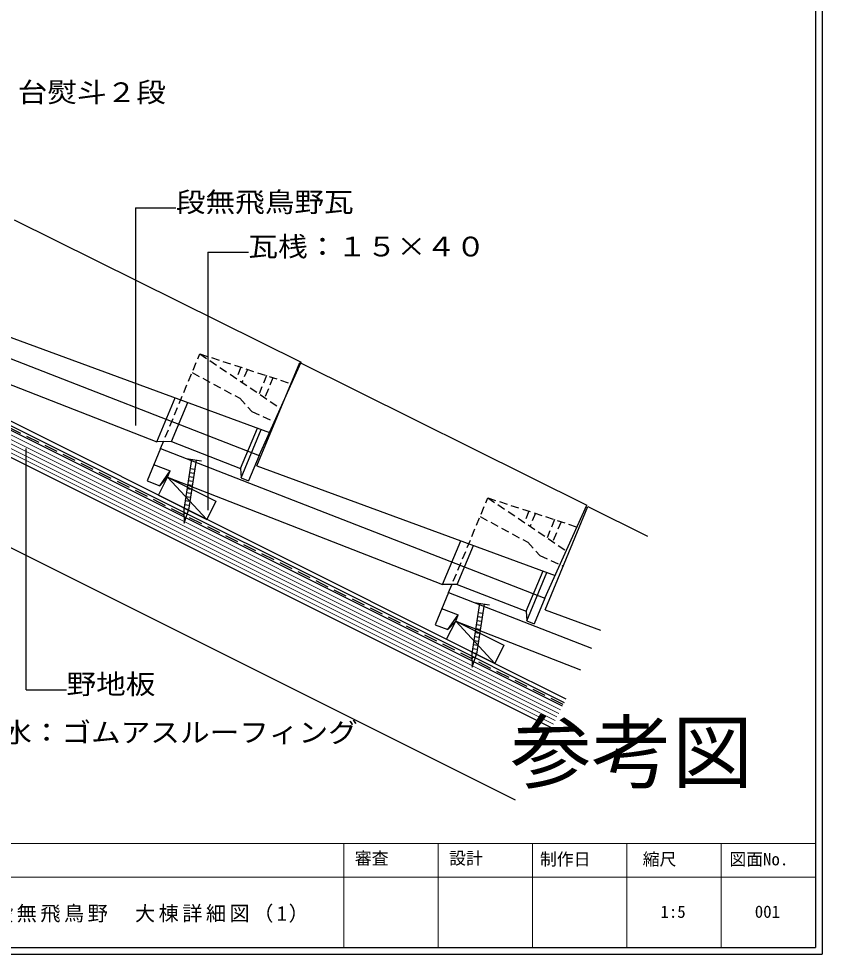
# Model space of a CAD drawing. Units: millimetres, scale not verified. Extents: x -1898 to 2142, y -2692 to 1538.
# Drawn here: x -505 to 92, y -1252 to -557 of the extents above; entities that cross this region are included whole.
import ezdxf
from ezdxf.enums import TextEntityAlignment as Align

# ---------------------------------------------------------------- set-up
doc = ezdxf.new("R2010")
doc.units = ezdxf.units.MM
doc.header["$LTSCALE"] = 5
doc.linetypes.add('DASHED1', pattern=[1.8, 1.2, -0.6])
doc.linetypes.add('DASHED2', pattern=[3, 2, -1])
doc.layers.add('0-A', color=7, linetype='Continuous', lineweight=25)
doc.styles.add('ＭＳ ゴシック', font='')
doc.styles.get('ＭＳ ゴシック').set_extended_font_data('MS Gothic')

msp = doc.modelspace()

# ---------------------------------------------------------------- linework, layer by layer
at = {"layer": '0-A'}
for p, q in [((91.806, 98.147), (91.806, -1251.853)), ((-507.875, -706.55), (-294.879, -812.432)), ((-539.693, -783.232), (-318.436, -864.624)), ((-327.714, -889.223), (-295.896, -812.54)), ((-326.103, -881.609), (-294.879, -812.432)), ((-295.896, -812.54), (-82.899, -918.423)), ((-401.943, -871.335), (-388.466, -838.859)), ((-391.089, -871.275), (-379.073, -842.313)), ((-339.842, -891.277), (-327.413, -861.318)), ((-339.535, -898.282), (-324.601, -862.371)), ((-404.479, -888.246), (-392.209, -893.036)), ((-368.947, -885.766), (-380.313, -884.019)), ((-372.9, -885.159), (-378.58, -922.115)), ((-399.892, -903.994), (-392.209, -893.036)), ((-394.027, -897.695), (-392.209, -893.036)), ((-374.419, -895.042), (-377.879, -894.511)), ((-373.963, -892.077), (-377.423, -891.546)), ((-327.714, -889.223), (-106.457, -970.615)), ((-400.735, -911.111), (-394.027, -897.695)), ((-364.958, -928.999), (-394.027, -897.694)), ((-394.027, -897.695), (-358.25, -915.583)), ((-375.331, -900.973), (-378.79, -900.441)), ((-374.875, -898.008), (-378.335, -897.476)), ((-376.698, -909.868), (-380.158, -909.336)), ((-376.243, -906.903), (-379.702, -906.372)), ((-375.787, -903.938), (-379.246, -903.406)), ((-400.735, -911.111), (-364.958, -928.999)), ((-377.61, -915.799), (-381.07, -915.267)), ((-377.154, -912.833), (-380.613, -912.302)), ((-358.25, -915.583), (-364.958, -928.999)), ((-378.521, -921.729), (-381.981, -921.198)), ((-381.829, -931.733), (-378.58, -922.115)), ((-378.065, -918.764), (-381.526, -918.232)), ((-114.124, -987.6), (-82.899, -918.423)), ((-113.947, -996.108), (-82.129, -919.426)), ((-82.129, -919.426), (-37.95, -941.388)), ((-379.555, -925), (-381.977, -924.628)), ((-380.53, -927.886), (-381.914, -927.673)), ((-189.964, -977.326), (-176.486, -944.85)), ((-179.11, -977.266), (-167.094, -948.304)), ((-127.862, -997.268), (-115.434, -967.309)), ((-127.556, -1004.273), (-112.622, -968.362)), ((-155.179, -992.652), (-166.545, -990.904)), ((-159.132, -992.045), (-164.812, -1029.001)), ((-190.712, -995.132), (-178.442, -999.922)), ((-186.125, -1010.879), (-178.442, -999.922)), ((-180.259, -1004.58), (-178.442, -999.922)), ((-160.195, -998.963), (-163.655, -998.431)), ((-113.947, -996.108), (-72.867, -1011.22)), ((-186.967, -1017.996), (-180.259, -1004.58)), ((-151.19, -1035.885), (-180.259, -1004.579)), ((-180.259, -1004.58), (-144.482, -1022.468)), ((-161.107, -1004.893), (-164.566, -1004.361)), ((-160.651, -1001.928), (-164.111, -1001.396)), ((-162.474, -1013.789), (-165.934, -1013.257)), ((-162.018, -1010.824), (-165.478, -1010.291)), ((-161.563, -1007.858), (-165.022, -1007.327)), ((-186.967, -1017.996), (-151.19, -1035.885)), ((-163.386, -1019.719), (-166.845, -1019.187)), ((-162.93, -1016.754), (-166.39, -1016.222)), ((-164.297, -1025.649), (-167.758, -1025.118)), ((-163.842, -1022.684), (-167.302, -1022.152)), ((-144.482, -1022.468), (-151.19, -1035.885)), ((-164.753, -1028.615), (-168.213, -1028.083)), ((-165.787, -1031.886), (-168.209, -1031.514)), ((-166.762, -1034.771), (-168.146, -1034.558)), ((-168.061, -1038.619), (-164.812, -1029.001)), ((-1898.193, -1251.853), (91.806, -1251.853))]:
    msp.add_line(p, q, dxfattribs=at)
at = {"layer": '0-A', "color": 2}
for p, q in [((86.806, 93.147), (86.806, -1246.853)), ((-611.219, -770.347), (-326.103, -881.609)), ((-606.006, -791.704), (-401.943, -871.335)), ((-391.089, -871.275), (-401.943, -871.335)), ((-391.089, -871.275), (-339.842, -891.277)), ((-399.24, -876.338), (-114.124, -987.6)), ((-326.103, -881.609), (-333.946, -900.465)), ((-394.027, -897.695), (-399.892, -903.994)), ((-394.027, -897.695), (-189.964, -977.326)), ((-179.11, -977.266), (-189.964, -977.326)), ((-179.11, -977.266), (-127.862, -997.268)), ((-185.473, -983.224), (-79.539, -1024.563)), ((-114.124, -987.6), (-121.967, -1006.456)), ((-180.259, -1004.58), (-186.125, -1010.879)), ((-180.259, -1004.58), (-87.622, -1040.73)), ((-1893.194, -1246.853), (86.806, -1246.853))]:
    msp.add_line(p, q, dxfattribs=at)
at = {"layer": '0-A', "color": 3}
for p, q in [((-151.19, -1035.885), (-863.612, -679.669)), ((-101.082, -1067.647), (-866.295, -685.035)), ((-152.532, -1038.568), (-864.954, -682.352)), ((-109.132, -1083.747), (-874.345, -701.135)), ((-135.965, -1137.412), (-874.345, -768.217)), ((-152.532, -1038.568), (-99.74, -1064.964)), ((-151.19, -1035.885), (-98.398, -1062.281))]:
    msp.add_line(p, q, dxfattribs=at)
at = {"layer": '0-A', "color": 6, "linetype": 'DASHED2'}
msp.add_line((-860.928, -686.041), (-100.411, -1066.306), dxfattribs=at)
at = {"layer": '0-A', "color": 4, "lineweight": 9}
for p, q in [((-105.107, -1075.697), (-870.32, -693.085)), ((-103.765, -1073.014), (-868.979, -690.402)), ((-102.424, -1070.331), (-867.637, -687.718)), ((-107.79, -1081.064), (-873.003, -698.451)), ((-106.448, -1078.381), (-871.662, -695.768)), ((-1893.194, -1169.493), (86.806, -1169.493)), ((-263.194, -1169.493), (-263.194, -1246.853)), ((-193.194, -1169.493), (-193.194, -1246.853)), ((-123.194, -1169.493), (-123.194, -1246.853)), ((-53.194, -1169.493), (-53.194, -1246.853)), ((16.806, -1169.493), (16.806, -1246.853)), ((-562.971, -1194.502), (86.806, -1194.502))]:
    msp.add_line(p, q, dxfattribs=at)
at = {"layer": '0-A', "color": 6}
for p, q in [((-417.931, -697.734), (-387.931, -697.734)), ((-417.931, -697.734), (-417.931, -859.255)), ((-364.091, -730.717), (-364.091, -922.068)), ((-364.091, -730.717), (-334.091, -730.717)), ((-499.084, -1055.566), (-499.084, -876.439)), ((-499.084, -1055.566), (-469.084, -1055.566))]:
    msp.add_line(p, q, dxfattribs=at)
at = {"layer": '0-A', "linetype": 'DASHED1'}
for p, q in [((-399.24, -876.338), (-370.106, -806.124)), ((-370.106, -806.124), (-302.412, -828.248)), ((-370.106, -806.124), (-310.08, -846.725)), ((-339.638, -816.08), (-343.088, -824.395)), ((-334.876, -817.637), (-338.868, -827.253)), ((-375.853, -819.983), (-340.499, -839.147)), ((-320.597, -822.303), (-326.205, -835.816)), ((-315.838, -823.859), (-321.984, -838.673)), ((-185.473, -983.224), (-156.339, -913.01)), ((-156.339, -913.01), (-88.645, -935.133)), ((-156.339, -913.01), (-96.313, -953.61)), ((-125.871, -922.966), (-129.321, -931.281)), ((-162.086, -926.868), (-126.731, -946.033)), ((-121.109, -924.522), (-125.101, -934.138)), ((-106.83, -929.189), (-112.438, -942.702)), ((-102.071, -930.745), (-108.217, -945.558))]:
    msp.add_line(p, q, dxfattribs=at)
for points in [[(-340.445, -839.043), (-331.564, -848.949), (-314.242, -856.782)], [(-126.678, -945.929), (-117.797, -955.834), (-100.475, -963.667)]]:
    msp.add_lwpolyline(points, dxfattribs=at)
at = {"layer": '0-A', "color": 2}
for points in [[(-399.24, -876.338), (-409.207, -900.359), (-399.892, -903.994)], [(-339.871, -891.278), (-339.535, -898.282), (-333.946, -900.465)], [(-185.473, -983.224), (-195.439, -1007.244), (-186.125, -1010.879)], [(-127.892, -997.269), (-127.556, -1004.273), (-121.967, -1006.456)]]:
    msp.add_lwpolyline(points, dxfattribs=at)
at = {"layer": '0-A'}
for points in [[(-376.36, -884.627), (-382.04, -921.583), (-381.829, -931.733)], [(-162.592, -991.512), (-168.272, -1028.468), (-168.061, -1038.619)]]:
    msp.add_lwpolyline(points, dxfattribs=at)

# ---------------------------------------------------------------- texts
at = {"layer": '0-A', "color": 3, "style": 'ＭＳ ゴシック', "width": 1.1}
for s, p in [('台熨斗２段', (-505.319, -623.678)), ('段無飛鳥野瓦', (-387.931, -705.234)), ('瓦桟：１５×４０', (-334.091, -738.217)), ('野地板', (-469.084, -1063.066)), ('防水：ゴムアスルーフィング', (-538.849, -1098.891))]:
    msp.add_text(s, height=14.66, dxfattribs=at).set_placement(p, align=Align.BOTTOM_LEFT)
at = {"layer": '0-A', "style": 'ＭＳ ゴシック'}
msp.add_text('参考図', height=43.99, dxfattribs=at).set_placement((-139.66, -1136.964), align=Align.BOTTOM_LEFT)
at = {"layer": '0-A', "color": 3, "style": 'ＭＳ ゴシック'}
for s, p in [('審査', (-255.104, -1187.879)), ('設計', (-185.104, -1187.879)), ('制作日', (-117.721, -1188.606)), ('縮尺', (-41.471, -1188.606)), ('図面No.', (22.874, -1188.606)), ('1:5', (-28.282, -1227.544)), ('001', (41.718, -1227.544))]:
    msp.add_text(s, height=9.164, dxfattribs=at).set_placement(p, align=Align.BOTTOM_LEFT)
at = {"layer": '0-A', "insert": (-523.638, -1228.434), "char_height": 11, "attachment_point": 7, "style": 'ＭＳ ゴシック'}
msp.add_mtext('\\T1.17;段無飛鳥野\u3000大棟詳細図（1）', dxfattribs=at)

doc.saveas('drawing.dxf')
